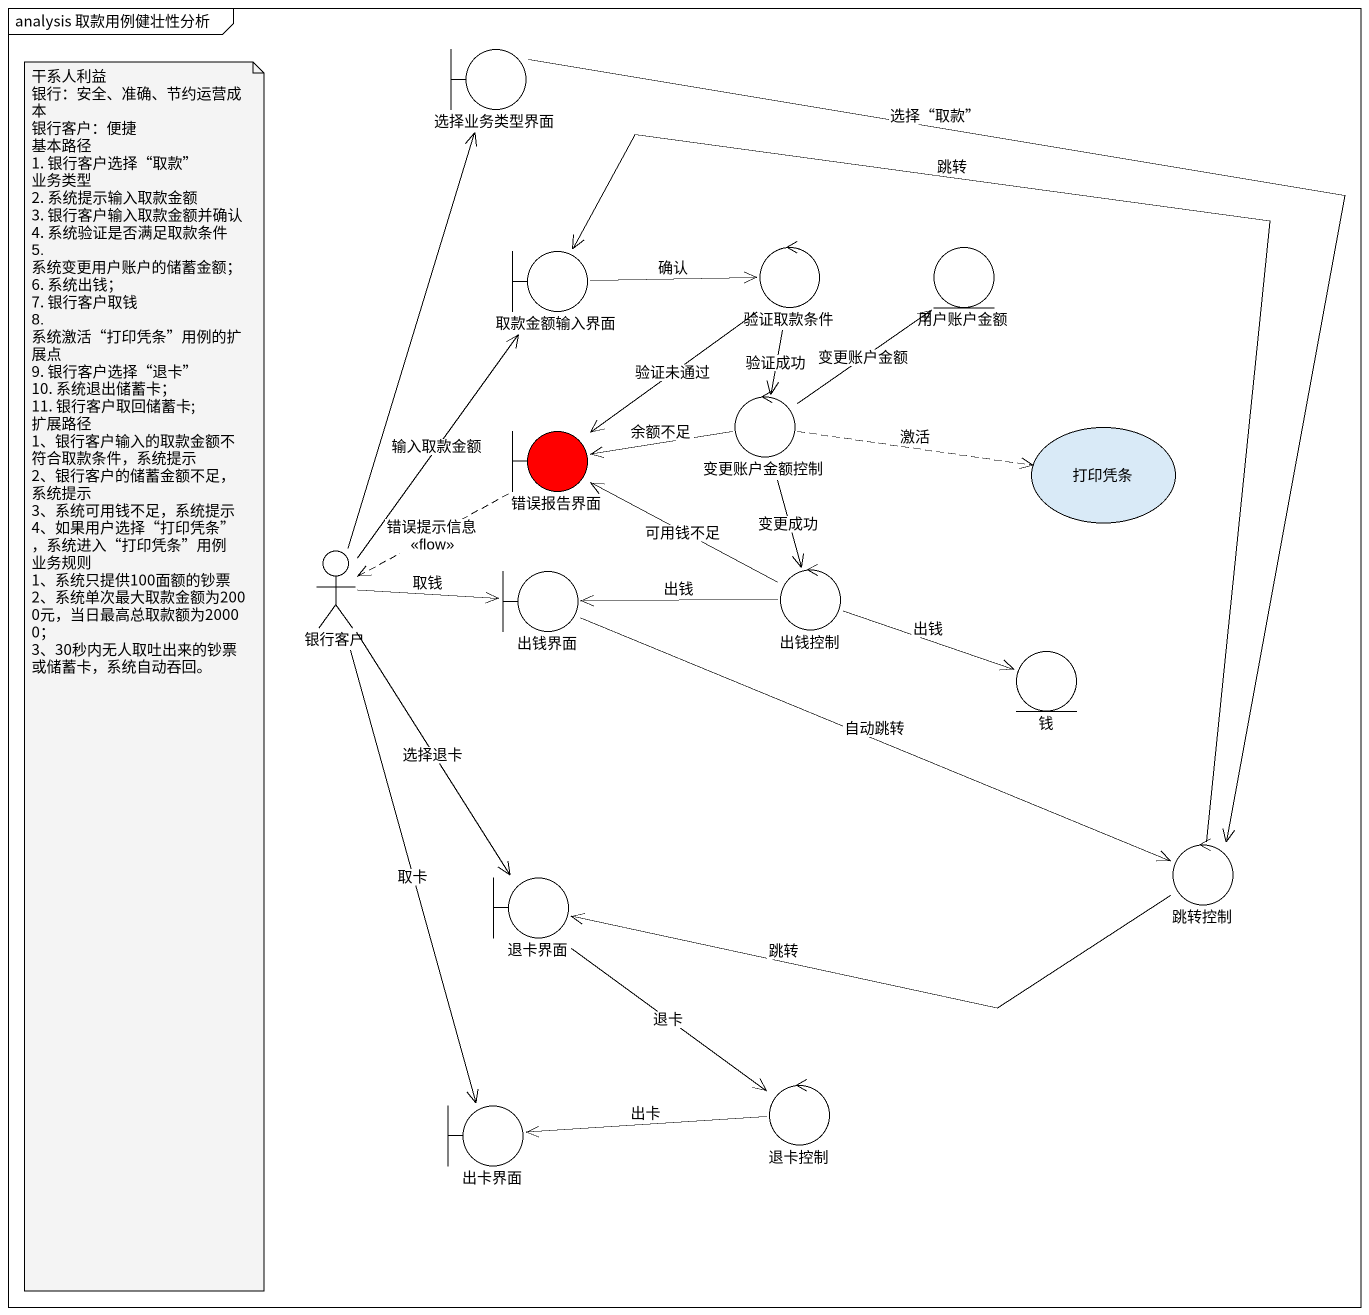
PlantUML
@startuml
mainframe analysis 取款用例健壮性分析
boundary 选择业务类型界面
boundary 取款金额输入界面
control 验证取款条件
entity 用户账户金额
control 变更账户金额控制
boundary 错误报告界面 #FF0000
usecase 打印凭条
actor 银行客户
boundary 出钱界面
control 出钱控制
entity 钱
control 跳转控制
boundary 退卡界面
control 退卡控制
boundary 出卡界面
选择业务类型界面 --> 跳转控制 : 选择“取款”
取款金额输入界面 -right-> 验证取款条件 : 确认
验证取款条件 --> 变更账户金额控制 : 验证成功
验证取款条件 --> 错误报告界面 : 验证未通过
变更账户金额控制 -up-> 用户账户金额 : 变更账户金额
变更账户金额控制 -left-> 错误报告界面 : 余额不足
变更账户金额控制 .right.> 打印凭条 : 激活
变更账户金额控制 --> 出钱控制 : 变更成功
错误报告界面 ..> 银行客户 : 错误提示信息\n<<flow>>
银行客户 -up-> 选择业务类型界面
银行客户 -up-> 取款金额输入界面 : 输入取款金额
银行客户 -right-> 出钱界面 : 取钱
银行客户 --> 退卡界面 : 选择退卡
银行客户 --> 出卡界面 : 取卡
出钱界面 -right-> 跳转控制 : 自动跳转
出钱控制 -left-> 错误报告界面 : 可用钱不足
出钱控制 -left-> 出钱界面 : 出钱
出钱控制 -right-> 钱 : 出钱
跳转控制 -up-> 取款金额输入界面 : 跳转
跳转控制 -left-> 退卡界面 : 跳转
退卡界面 --> 退卡控制 : 退卡
退卡控制 -left-> 出卡界面 : 出卡
note as N1
  干系人利益
  银行：安全、准确、节约运营成本
  银行客户：便捷
  基本路径
  1. 银行客户选择“取款” 业务类型
  2. 系统提示输入取款金额
  3. 银行客户输入取款金额并确认
  4. 系统验证是否满足取款条件
  5. 系统变更用户账户的储蓄金额；
  6. 系统出钱；
  7. 银行客户取钱
  8. 系统激活“打印凭条”用例的扩展点
  9. 银行客户选择“退卡”
  10. 系统退出储蓄卡；
  11. 银行客户取回储蓄卡;
  扩展路径
  1、银行客户输入的取款金额不符合取款条件，系统提示
  2、银行客户的储蓄金额不足，系统提示
  3、系统可用钱不足，系统提示
  4、如果用户选择“打印凭条”，系统进入“打印凭条”用例
  业务规则
  1、系统只提供100面额的钞票
  2、系统单次最大取款金额为2000元，当日最高总取款额为20000；
  3、30秒内无人取吐出来的钞票或储蓄卡，系统自动吞回。
end note
@enduml
